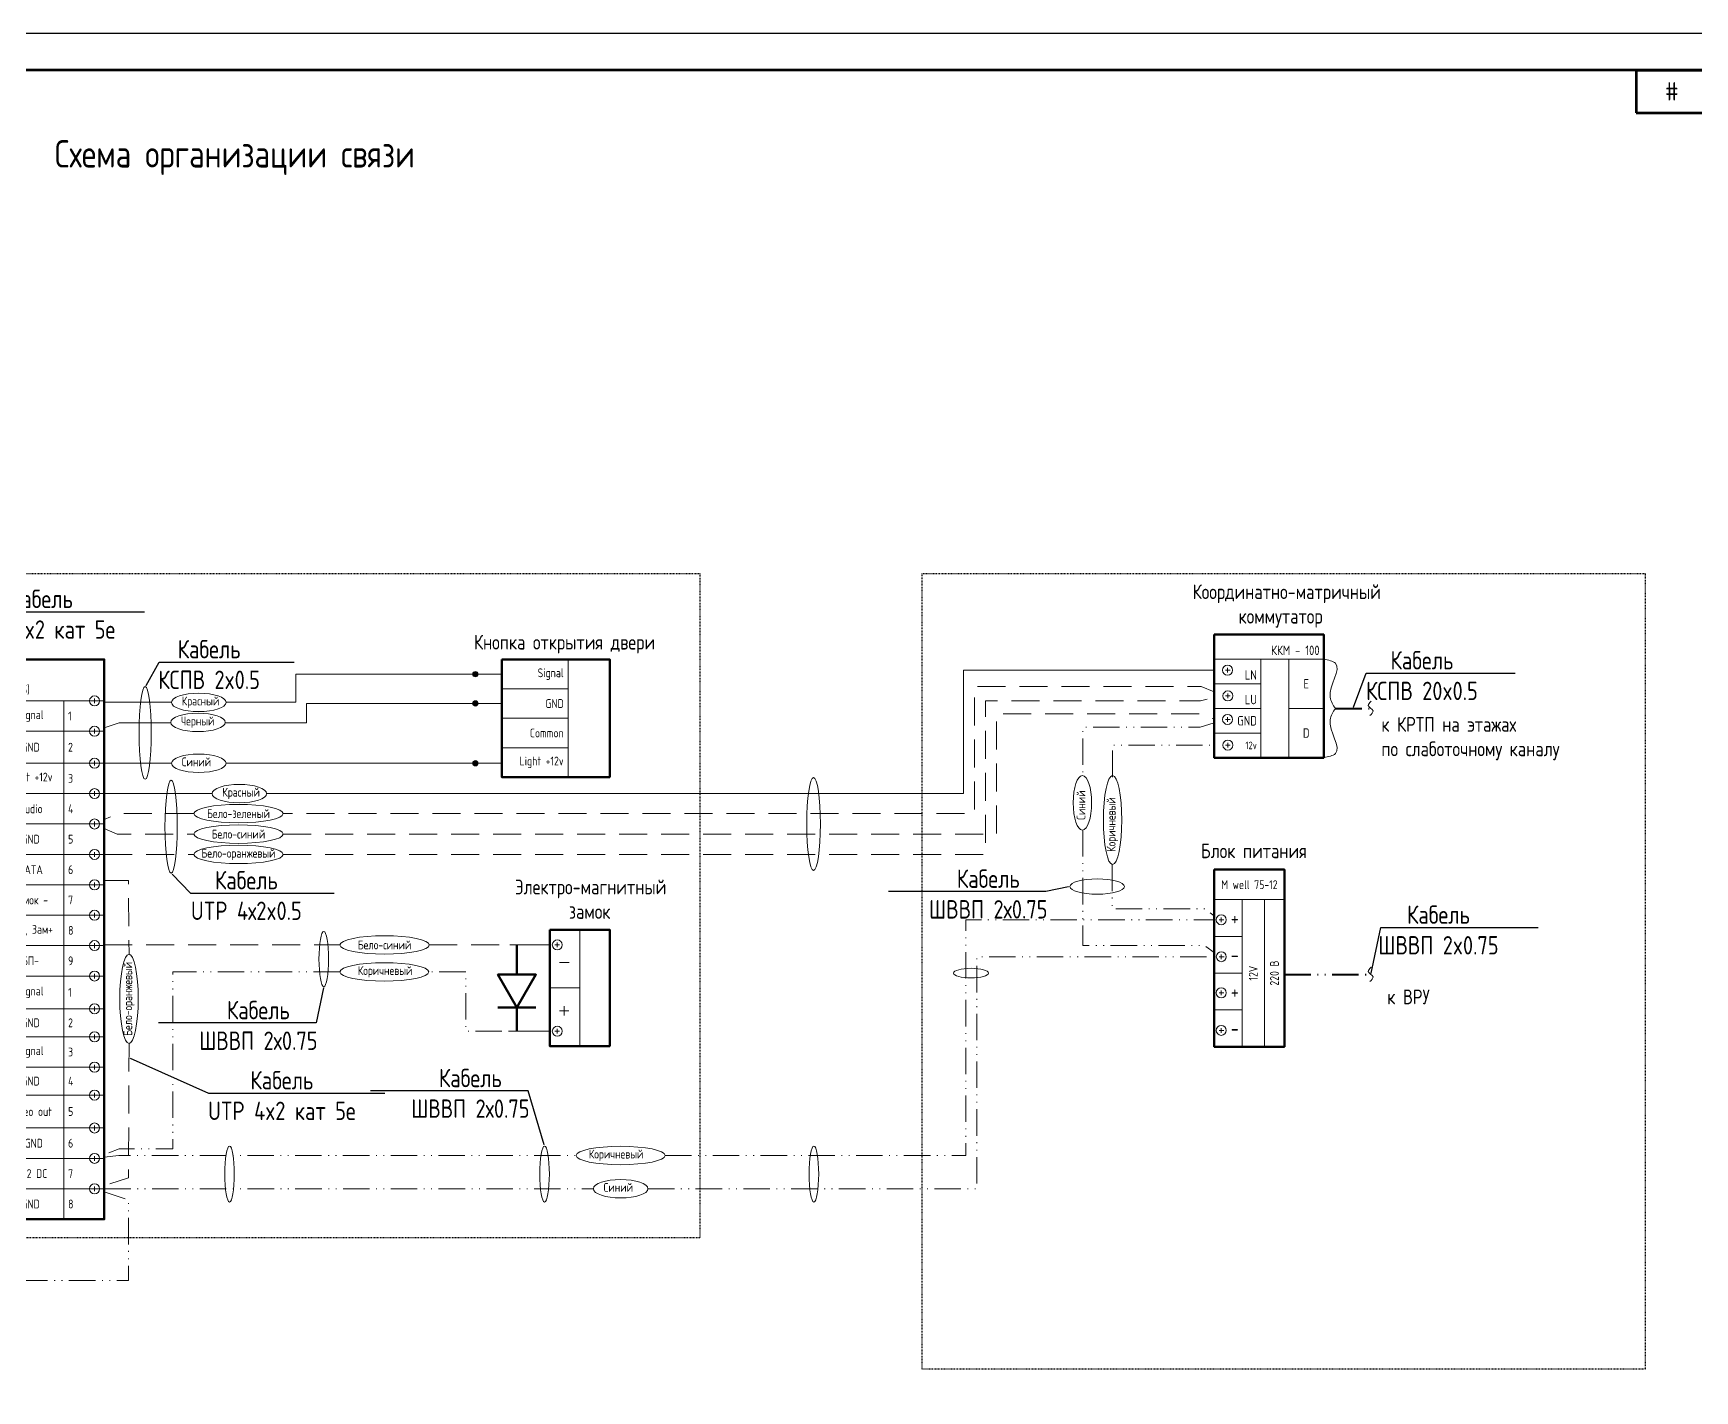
# Model space of a CAD drawing. Header units: millimetres. Extents: x -211 to 10565, y -2293 to 2244.
# Drawn here: x 1748 to 1974.1, y 2059.5 to 2244.1 of the extents above; entities that cross this region are included whole.
import ezdxf
from ezdxf import colors
from ezdxf.entities.mleader import LeaderData, LeaderLine
from ezdxf.math import Vec2, Vec3

# ---------------------------------------------------------------- set-up
doc = ezdxf.new("R2010")
doc.units = ezdxf.units.MM
for name, pattern in [('ACAD_ISO02W100', [15, 12, -3]), ('ACAD_ISO07W100', [3, 0, -3]), ('ACAD_ISO10W100', [18, 12, -3, 0, -3]), ('ACAD_ISO12W100', [21, 12, -3, 0, -3, 0, -3]), ('штриховая', [19.05, 12.7, -6.35])]:
    doc.linetypes.add(name, pattern=pattern)
for name, color, linetype, lineweight in [('(034) Оформление_0', 7, 'Continuous', 9), ('Домофония схемы', 7, 'Continuous', 40), ('Оборудование проектир.', 7, 'Continuous', 50)]:
    doc.layers.add(name, color=color, linetype=linetype, lineweight=lineweight)
doc.layers.add('Выноски и подписи', color=7, linetype='Continuous')
doc.layers.add('Дополнительные схемы', color=7, linetype='Continuous')
doc.layers.add('ВЭ', color=7, linetype='Continuous', plot=False)
doc.styles.get("Standard").update_dxf_attribs({"font": 'gost.TTF'})

# ---------------------------------------------------------------- blocks, each defined once
blk = doc.blocks.new('*T315')
at = {"lineweight": 60, "transparency": 16777216}
for p, q in [((0, 0), (9.69, 0)), ((0, 0), (0, -5.814)), ((9.69, 0), (9.69, -5.814)), ((0, -5.814), (9.69, -5.814))]:
    blk.add_line(p, q, dxfattribs=at)
at = {"color": 0, "transparency": 16777216, "insert": (4.845, -2.907), "char_height": 2.5, "width": 9.69, "attachment_point": 5}
blk.add_mtext('#', dxfattribs=at)
blk = doc.blocks.new('*U313')
at = {"layer": '(034) Оформление_0'}
blk.add_lwpolyline([(420, 297), (0, 297), (0, 0), (420, 0)], close=True, dxfattribs=at)
at = {"layer": '(034) Оформление_0', "lineweight": 60}
blk.add_lwpolyline([(415, 5), (415, 292), (20, 292), (20, 5)], close=True, dxfattribs=at)
blk.add_blockref('*T315', (405.31, 292))
blk = doc.blocks.new('*T336')
at = {"layer": 'Оборудование проектир.', "lineweight": 15, "transparency": 16777216}
for p, q in [((0, 0), (62.83, 0)), ((0, 0), (0, -76.14)), ((35.76, 0), (35.76, -76.14)), ((0, -5.64), (5.1, -5.64)), ((5.1, -5.64), (5.1, -76.14)), ((25.76, -5.64), (25.76, -76.14)), ((30.44, -5.64), (30.44, -76.14)), ((35.76, -5.64), (62.83, -5.64)), ((57.32, -5.64), (57.32, -76.14)), ((62.83, -5.64), (62.83, -76.14)), ((5.1, -9.77), (25.76, -9.77)), ((35.76, -18.25), (57.32, -18.25)), ((5.1, -22.38), (25.76, -22.38)), ((35.76, -30.65), (57.32, -30.65)), ((5.1, -34.79), (25.76, -34.79)), ((30.44, -43.06), (57.32, -43.06)), ((5.1, -47.51), (30.44, -47.51)), ((35.76, -51.33), (57.32, -51.33)), ((5.1, -59.25), (25.76, -59.25)), ((35.76, -59.25), (57.32, -59.25)), ((35.76, -67.86), (57.32, -67.86)), ((5.1, -72), (25.76, -72)), ((5.1, -76.14), (25.76, -76.14)), ((48.31, -76.14), (57.32, -76.14))]:
    blk.add_line(p, q, dxfattribs=at)
at = {"layer": 'Оборудование проектир.', "lineweight": 9, "transparency": 16777216}
for p, q in [((62.83, 0), (62.83, -5.64)), ((5.1, -5.64), (35.76, -5.64)), ((14.17, -5.64), (14.17, -72)), ((48.31, -5.64), (48.31, -76.14)), ((0, -9.77), (5.1, -9.77)), ((48.31, -9.77), (62.83, -9.77)), ((0, -14.11), (14.17, -14.11)), ((48.31, -14.11), (62.83, -14.11)), ((0, -18.25), (14.17, -18.25)), ((57.32, -18.25), (62.83, -18.25)), ((0, -22.38), (5.1, -22.38)), ((48.31, -22.38), (62.83, -22.38)), ((0, -26.52), (14.17, -26.52)), ((48.31, -26.52), (62.83, -26.52)), ((0, -30.65), (14.17, -30.65)), ((57.32, -30.65), (62.83, -30.65)), ((0, -34.79), (5.1, -34.79)), ((48.31, -34.79), (62.83, -34.79)), ((0, -38.92), (14.17, -38.92)), ((48.31, -38.92), (62.83, -38.92)), ((0, -43.06), (14.17, -43.06)), ((57.32, -43.06), (62.83, -43.06)), ((0, -47.51), (5.1, -47.51)), ((48.31, -47.51), (62.83, -47.51)), ((0, -51.33), (14.17, -51.33)), ((57.32, -51.33), (62.83, -51.33)), ((0, -55.46), (14.17, -55.46)), ((48.31, -55.46), (62.83, -55.46)), ((0, -59.25), (5.1, -59.25)), ((57.32, -59.25), (62.83, -59.25)), ((0, -63.73), (14.17, -63.73)), ((48.31, -63.73), (62.83, -63.73)), ((0, -67.86), (14.17, -67.86)), ((57.32, -67.86), (62.83, -67.86)), ((0, -72), (5.1, -72)), ((48.31, -72), (62.83, -72)), ((0, -76.14), (5.1, -76.14)), ((25.76, -76.14), (48.31, -76.14)), ((57.32, -76.14), (62.83, -76.14))]:
    blk.add_line(p, q, dxfattribs=at)
at = {"layer": 'Оборудование проектир.', "lineweight": 0, "transparency": 16777216}
for s, insert, char_height, width, attachment_point in [('Вызывная панель для основной двери', (17.88, -5.04), 1.5, 34.5671, 8), ('ETH (Rj-45)', (49.3, -5.04), 1.2, 25.8822, 8), ('1', (4.5, -7.7), 1.2, 3.9064, 6), ('NC/TX', (9.64, -7.7), 1.2, 7.8848, 5), ('UART', (19.97, -7.7), 1.2, 10.3896, 5), ('Signal', (52.81, -7.7), 1.2, 7.8232, 5), ('1', (57.92, -7.7), 1.2, 4.3203, 4), ('Кнопка открытия основной двери', (42.03, -11.94), 1.2, 11.3551, 5), ('2', (4.5, -11.94), 1.2, 3.9064, 6), ('1-Wire/RX', (9.64, -11.94), 1.2, 7.8848, 5), ('Внешний считыватель доп двери', (19.97, -16.08), 1.2, 10.3896, 5), ('GND', (52.81, -11.94), 1.2, 7.8232, 5), ('2', (57.92, -11.94), 1.2, 4.3203, 4), ('3', (4.5, -16.18), 1.2, 3.9064, 6), ('Beep', (9.64, -16.18), 1.2, 7.8848, 5), ('Light +12v', (52.81, -16.18), 1.2, 7.8232, 5), ('3', (57.92, -16.18), 1.2, 4.3203, 4), ('4', (4.5, -20.32), 1.2, 3.9064, 6), ('GND', (9.64, -20.32), 1.2, 7.8848, 5), ('Audio', (52.81, -20.32), 1.2, 7.8232, 5), ('4', (57.92, -20.32), 1.2, 4.3203, 4), ('5', (4.5, -24.45), 1.2, 3.9064, 6), ('Signal', (9.64, -24.45), 1.2, 7.8848, 5), ('1', (33.1, -24.35), 1.2, 4.1265, 5), ('ККМ1', (42.03, -24.45), 1.2, 11.3551, 5), ('GND', (52.81, -24.45), 1.2, 7.8232, 5), ('5', (57.92, -24.45), 1.2, 4.3203, 4), ('Кнопка открытия доп двери', (19.97, -28.59), 1.2, 10.3896, 5), ('3', (28.1, -26.57), 1.2, 3.4926, 5), ('6', (4.5, -28.59), 1.2, 3.9064, 6), ('GND', (9.64, -28.59), 1.2, 7.8848, 5), ('DATA', (52.81, -28.59), 1.2, 7.8232, 5), ('6', (57.92, -28.59), 1.2, 4.3203, 4), ('7', (4.5, -32.72), 1.2, 3.9064, 6), ('Light +12v', (9.64, -32.72), 1.2, 7.8848, 5), ('Замок -', (52.81, -32.72), 1.2, 7.8232, 5), ('7', (57.92, -32.72), 1.2, 4.3203, 4), ('Замок основной двери', (42.03, -36.85), 1.2, 11.3551, 5), ('БП+, Зам+', (52.81, -36.85), 1.2, 7.8232, 5), ('8', (4.5, -36.85), 1.2, 3.9064, 6), ('Audio', (9.64, -36.85), 1.2, 7.8848, 5), ('8', (57.92, -36.85), 1.2, 4.3203, 4), ('9', (4.5, -40.99), 1.2, 3.9064, 6), ('GND', (9.64, -40.99), 1.2, 7.8848, 5), ('ККМ2', (19.97, -41.15), 1.2, 10.3896, 5), ('БП-', (52.81, -40.99), 1.2, 7.8232, 5), ('9', (57.92, -40.99), 1.2, 4.3203, 4), ('10', (4.5, -45.28), 1.2, 3.9064, 6), ('DATA', (9.64, -45.28), 1.2, 7.8848, 5), ('Концевик вскрытия основной двери', (42.03, -47.19), 1.2, 11.3551, 5), ('Signal', (52.81, -45.28), 1.2, 7.8232, 5), ('1', (57.92, -45.28), 1.2, 4.3203, 4), ('1', (4.5, -49.42), 1.2, 3.9064, 6), ('Common', (9.64, -49.42), 1.2, 7.8848, 5), ('GND', (52.81, -49.42), 1.2, 7.8232, 5), ('2', (57.92, -49.42), 1.2, 4.3203, 4), ('2', (4.5, -53.39), 1.2, 3.9064, 6), ('NC', (9.64, -53.39), 1.2, 7.8848, 5), ('Замок доп. Двери', (19.97, -53.38), 1.2, 10.3896, 5), ('Концевик вскрытия доп. двер', (42.03, -55.29), 1.2, 11.3551, 5), ('Signal', (52.81, -53.39), 1.2, 7.8232, 5), ('3', (57.92, -53.39), 1.2, 4.3203, 4), ('3', (4.5, -57.35), 1.2, 3.9064, 6), ('NO', (9.64, -57.35), 1.2, 7.8848, 5), ('GND', (52.81, -57.35), 1.2, 7.8232, 5), ('4', (57.92, -57.35), 1.2, 4.3203, 4), ('4', (4.5, -61.49), 1.2, 3.9064, 6), ('NC', (9.64, -61.49), 1.2, 7.8848, 5), ('2', (33.1, -59.6), 1.2, 4.1265, 5), ('Video out', (52.81, -61.49), 1.2, 7.8232, 5), ('5', (57.92, -61.49), 1.2, 4.3203, 4), ('4', (28.1, -61.83), 1.2, 3.4926, 5), ('Аналоговый видеовыход', (42.03, -63.56), 1.2, 11.3551, 5), ('5', (4.5, -65.8), 1.2, 3.9064, 6), ('NO', (9.64, -65.8), 1.2, 7.8848, 5), ('Силовой релейный выход', (19.97, -65.62), 1.2, 10.3896, 5), ('VGND', (52.81, -65.8), 1.2, 7.8232, 5), ('6', (57.92, -65.8), 1.2, 4.3203, 4), ('6', (4.5, -69.93), 1.2, 3.9064, 6), ('Common', (9.64, -69.93), 1.2, 7.8848, 5), ('+ 12 DC', (52.81, -69.93), 1.2, 7.8232, 5), ('7', (57.92, -69.93), 1.2, 4.3203, 4), ('Питание', (42.03, -72), 1.2, 11.3551, 5), ('7', (4.5, -74.07), 1.2, 3.9064, 6), ('Корпус панели', (15.43, -74.07), 1.2, 19.4662, 5), ('GND', (52.81, -74.07), 1.2, 7.8232, 5), ('8', (57.92, -74.07), 1.2, 4.3203, 4)]:
    blk.add_mtext(s, dxfattribs=dict(at, insert=insert, char_height=char_height, width=width, attachment_point=attachment_point))
blk = doc.blocks.new('*T337')
at = {"layer": 'Оборудование проектир.', "lineweight": 15, "transparency": 16777216}
for p, q in [((0, 0), (14.88, 0)), ((0, 0), (0, -13.39)), ((0, -3.35), (6.35, -3.35)), ((6.35, -3.35), (6.35, -16.75)), ((10.13, -3.35), (10.13, -10.04)), ((14.88, -3.35), (14.88, -16.75)), ((0, -6.69), (6.35, -6.69)), ((0, -10.04), (6.35, -10.04)), ((0, -13.39), (6.35, -13.39)), ((0, -16.75), (6.35, -16.75))]:
    blk.add_line(p, q, dxfattribs=at)
at = {"layer": 'Оборудование проектир.', "lineweight": 9, "transparency": 16777216}
for p, q in [((14.88, 0), (14.88, -3.35)), ((6.35, -3.35), (14.88, -3.35)), ((10.13, -10.04), (14.88, -10.04)), ((10.13, -10.04), (10.13, -16.75)), ((0, -13.39), (0, -16.75)), ((6.35, -16.75), (14.88, -16.75))]:
    blk.add_line(p, q, dxfattribs=at)
at = {"layer": 'Оборудование проектир.', "color": 0, "lineweight": 0, "transparency": 16777216}
for s, insert, char_height, width, attachment_point in [('{\\C256;ККМ - 100}', (14.32, -2.79), 1.291, 13.7621, 9), ('{\\C256;LN}', (5.79, -6.13), 1.291, 5.2303, 9), ('{\\C256;E}', (12.5, -6.69), 1.291, 3.6327, 5), ('{\\C256;LU}', (5.79, -9.48), 1.291, 5.2303, 9), ('{\\C256;GND}', (5.79, -11.72), 1.291, 5.2303, 6), ('{\\C256;D}', (12.5, -13.39), 1.291, 3.6327, 5), ('{\\C256; 12v}', (5.79, -15.07), 1.0328, 5.2303, 6), ('{\\fFedra Sans Alt Pro Light|b0|i0|c204;\\c0;', (9.57, -16.19), 1.291, 2.6682, 9)]:
    blk.add_mtext(s, dxfattribs=dict(at, insert=insert, char_height=char_height, width=width, attachment_point=attachment_point))
blk = doc.blocks.new('*T338')
at = {"layer": 'Оборудование проектир.', "lineweight": 15, "transparency": 16777216}
for p, q in [((0, 0), (9.53, 0)), ((0, 0), (0, -24.08)), ((0, -4.08), (9.53, -4.08)), ((3.78, -4.08), (3.78, -24.08)), ((6.82, -4.08), (6.82, -24.08)), ((9.53, -4.08), (9.53, -24.08)), ((0, -9.08), (3.78, -9.08)), ((0, -14.08), (3.78, -14.08)), ((0, -19.08), (3.78, -19.08)), ((0, -24.08), (3.78, -24.08)), ((6.82, -24.08), (9.53, -24.08))]:
    blk.add_line(p, q, dxfattribs=at)
at = {"layer": 'Оборудование проектир.', "lineweight": 9, "transparency": 16777216}
for p, q in [((9.53, 0), (9.53, -4.08)), ((3.78, -24.08), (6.82, -24.08))]:
    blk.add_line(p, q, dxfattribs=at)
at = {"layer": 'Оборудование проектир.', "color": 0, "lineweight": 0, "transparency": 16777216}
for s, insert, char_height, width, attachment_point in [('{\\C256;M well 75-12}', (4.77, -2.04), 1.2, 8.6494, 5), ('{\\C256;+}', (3.33, -6.58), 2, 2.8926, 6), ('{\\C256;-}', (3.33, -11.58), 2, 2.8926, 6), ('{\\C256;+}', (3.33, -16.58), 2, 2.8926, 6), ('{\\C256;-}', (3.33, -21.58), 2, 2.8926, 6)]:
    blk.add_mtext(s, dxfattribs=dict(at, insert=insert, char_height=char_height, width=width, attachment_point=attachment_point))
at = {"layer": 'Оборудование проектир.', "color": 0, "lineweight": 0, "transparency": 16777216, "char_height": 1.2, "width": 19.1168, "attachment_point": 5, "rotation": 90}
for s, insert in [('{\\C256;12V}', (5.3, -14.08)), ('{\\C256;220 В}', (8.18, -14.08))]:
    blk.add_mtext(s, dxfattribs=dict(at, insert=insert))
blk = doc.blocks.new('*T339')
at = {"layer": 'Оборудование проектир.', "lineweight": 9, "transparency": 16777216}
for p, q in [((0, 0), (9.02, 0)), ((0, 0), (0, -16)), ((0, -4), (9.02, -4)), ((0, -8), (9.02, -8))]:
    blk.add_line(p, q, dxfattribs=at)
at = {"layer": 'Оборудование проектир.', "lineweight": 15, "transparency": 16777216}
for p, q in [((9.02, 0), (9.02, -16)), ((0, -12), (9.02, -12)), ((0, -16), (9.02, -16))]:
    blk.add_line(p, q, dxfattribs=at)
at = {"layer": 'Оборудование проектир.', "color": 0, "linetype": 'ACAD_ISO02W100', "lineweight": 0, "transparency": 16777216, "char_height": 1.2, "width": 7.8232, "attachment_point": 6}
for s, insert in [('{\\C256;Signal}', (8.42, -2)), ('{\\C256;GND}', (8.42, -6)), ('{\\C256;Common}', (8.42, -10)), ('{\\C256;Light +12v}', (8.42, -14))]:
    blk.add_mtext(s, dxfattribs=dict(at, insert=insert))
blk = doc.blocks.new('*U102')
at = {"layer": 'Оборудование проектир.'}
for p, q in [((0, 4.48), (0, 8.51)), ((0, 0), (-1.2, 0)), ((0, 0), (0, -3.23)), ((-2.59, 0), (2.59, 0))]:
    blk.add_line(p, q, dxfattribs=at)
at = {"layer": 'Оборудование проектир.', "flags": 128}
blk.add_lwpolyline([(0, 0), (2.59, 4.48), (-2.59, 4.48)], close=True, dxfattribs=at)
at = {"layer": 'Выноски и подписи', "oblique": 15, "flags": 3}
for tag, p in [('ID', (11.17, 4.25)), ('БАЗОВАЯ_РАСЦЕНКА', (11.17, 0.96)), ('ЕД.ИЗМ', (10.91, -2.84)), ('КОЛИЧЕСТВО', (10.7, -6.7))]:
    blk.add_attdef(tag, p, '', height=2.5, dxfattribs=at)

msp = doc.modelspace()

# ---------------------------------------------------------------- hatches: boundary and pattern name
at = {"layer": 'Домофония схемы', "linetype": 'Continuous', "lineweight": 0, "ltscale": 5}
h = msp.add_hatch(color=256, dxfattribs=at)
h.dxf.hatch_style = 1
edge = h.paths.add_edge_path()
edge.add_arc((1808.2, 2156.94), 0.365, 0, 360)
h = msp.add_hatch(color=256, dxfattribs=at)
h.dxf.hatch_style = 1
edge = h.paths.add_edge_path()
edge.add_arc((1808.2, 2152.96), 0.365, 0, 360)
h = msp.add_hatch(color=256, dxfattribs=at)
h.dxf.hatch_style = 1
edge = h.paths.add_edge_path()
edge.add_arc((1808.2, 2144.82), 0.365, 0, 360)

# ---------------------------------------------------------------- linework, layer by layer
at = {"layer": 'ВЭ'}
msp.add_lwpolyline([(1560.85, 2244.11), (1980.85, 2244.11), (1980.85, 1947.11), (1560.85, 1947.11)], close=True, dxfattribs=at)
at = {"layer": 'Домофония схемы', "lineweight": 0}
for p, q in [((1756.69, 2153.3), (1756.04, 2153.3)), ((1756.37, 2153.63), (1756.37, 2152.98)), ((1756.69, 2149.17), (1756.04, 2149.17)), ((1756.37, 2149.49), (1756.37, 2148.85)), ((1756.69, 2144.82), (1756.04, 2144.82)), ((1756.37, 2145.15), (1756.37, 2144.5)), ((1756.69, 2140.69), (1756.04, 2140.69)), ((1756.37, 2141.01), (1756.37, 2140.37)), ((1756.37, 2136.88), (1756.37, 2136.23)), ((1756.69, 2136.56), (1756.04, 2136.56)), ((1756.69, 2132.42), (1756.04, 2132.42)), ((1756.37, 2132.74), (1756.37, 2132.1)), ((1756.69, 2128.29), (1756.04, 2128.29)), ((1756.37, 2128.61), (1756.37, 2127.96)), ((1756.69, 2124.15), (1756.04, 2124.15)), ((1756.37, 2124.47), (1756.37, 2123.83)), ((1756.69, 2120.02), (1756.04, 2120.02)), ((1756.37, 2120.34), (1756.37, 2119.69)), ((1812.87, 2120.11), (1818.31, 2120.11)), ((1756.69, 2115.88), (1756.04, 2115.88)), ((1756.37, 2116.2), (1756.37, 2115.56)), ((1756.69, 2111.43), (1756.04, 2111.43)), ((1756.37, 2111.75), (1756.37, 2111.1)), ((1756.69, 2107.61), (1756.04, 2107.61)), ((1756.37, 2107.94), (1756.37, 2107.29)), ((1812.85, 2108.37), (1818.31, 2108.37)), ((1756.69, 2103.48), (1756.04, 2103.48)), ((1756.37, 2103.8), (1756.37, 2103.16)), ((1756.69, 2099.69), (1756.04, 2099.69)), ((1756.37, 2100.01), (1756.37, 2099.37)), ((1756.69, 2095.21), (1756.04, 2095.21)), ((1756.37, 2095.53), (1756.37, 2094.89)), ((1756.69, 2091.08), (1756.04, 2091.08)), ((1756.37, 2091.4), (1756.37, 2090.75)), ((1756.69, 2086.94), (1756.04, 2086.94)), ((1756.37, 2087.26), (1756.37, 2086.62))]:
    msp.add_line(p, q, dxfattribs=at)
at = {"layer": 'Домофония схемы', "color": 5, "linetype": 'ACAD_ISO10W100', "ltscale": 0.3}
msp.add_line((1925.22, 2152.27), (1930.07, 2152.27), dxfattribs=at)
at = {"layer": 'Домофония схемы', "color": 5, "linetype": 'штриховая', "lineweight": 0, "ltscale": 0.3}
for p, q in [((1757.69, 2120.11), (1789.76, 2120.11)), ((1801.92, 2120.11), (1818.31, 2120.11))]:
    msp.add_line(p, q, dxfattribs=at)
at = {"layer": 'Домофония схемы', "color": 8, "linetype": 'ACAD_ISO07W100', "lineweight": 30, "ltscale": 0.01}
for points in [[(1838.8, 2170.59), (1687.82, 2170.59), (1687.82, 2080.31), (1838.8, 2080.31)], [(1967.41, 2170.59), (1868.96, 2170.59), (1868.96, 2062.44), (1967.41, 2062.44)]]:
    msp.add_lwpolyline(points, close=True, dxfattribs=at)
at = {"layer": 'Домофония схемы', "color": 1, "linetype": 'Continuous', "lineweight": 0, "ltscale": 0.3, "flags": 128}
for points in [[(1779.78, 2140.69), (1874.63, 2140.69), (1874.63, 2157.48), (1908.75, 2157.48)], [(1811.79, 2156.94), (1783.75, 2156.94), (1783.75, 2153.12), (1774.27, 2153.12)], [(1766.84, 2153.12), (1757.69, 2153.12)], [(1757.69, 2140.69), (1772.35, 2140.69)]]:
    msp.add_lwpolyline(points, dxfattribs=at)
at = {"layer": 'Домофония схемы', "color": 96, "linetype": 'штриховая', "lineweight": 0, "ltscale": 0.3, "flags": 128}
for points in [[(1908.75, 2154.55), (1906.96, 2155.28), (1876.13, 2155.28), (1876.13, 2137.98), (1782.04, 2137.97)], [(1769.89, 2137.97), (1759.53, 2137.97), (1757.69, 2137.15)]]:
    msp.add_lwpolyline(points, dxfattribs=at)
at = {"layer": 'Домофония схемы', "color": 250, "linetype": 'Continuous', "lineweight": 0, "ltscale": 0.3, "flags": 128}
for points in [[(1811.79, 2152.96), (1785.2, 2152.96), (1785.2, 2150.33), (1774.17, 2150.33)], [(1766.74, 2150.33), (1759.72, 2150.33), (1757.69, 2149.63)]]:
    msp.add_lwpolyline(points, dxfattribs=at)
at = {"layer": 'Домофония схемы', "color": 30, "linetype": 'штриховая', "lineweight": 0, "ltscale": 0.3, "flags": 128}
for points in [[(1782.04, 2132.42), (1877.63, 2132.42), (1877.63, 2153.32), (1906.87, 2153.32), (1908.75, 2153.79)], [(1757.69, 2132.42), (1769.89, 2132.42)], [(1757.69, 2128.88), (1760.99, 2128.88), (1761.06, 2118.86)], [(1761.06, 2106.7), (1760.99, 2088.42), (1757.69, 2087.36)]]:
    msp.add_lwpolyline(points, dxfattribs=at)
at = {"layer": 'Домофония схемы', "color": 5, "linetype": 'штриховая', "lineweight": 0, "ltscale": 0.3, "flags": 128}
for points in [[(1782.04, 2135.18), (1879.13, 2135.18), (1879.13, 2151.52), (1906.92, 2151.52), (1908.75, 2150.8)], [(1757.69, 2135.96), (1759.43, 2135.18), (1769.89, 2135.18)]]:
    msp.add_lwpolyline(points, dxfattribs=at)
at = {"layer": 'Домофония схемы', "color": 5, "linetype": 'ACAD_ISO12W100', "lineweight": 0, "ltscale": 0.3, "flags": 128}
for points in [[(1908.75, 2150.33), (1906.84, 2149.72), (1890.86, 2149.72), (1890.86, 2143.15)], [(1890.86, 2135.73), (1890.86, 2120.01), (1907.47, 2120.01), (1908.75, 2119.08)], [(1831.67, 2086.94), (1876.45, 2086.94), (1876.45, 2118.51), (1907.41, 2118.51), (1908.77, 2118.51)], [(1757.69, 2086.94), (1824.24, 2086.94)], [(1739.89, 2074.48), (1760.99, 2074.48), (1760.99, 2085.42), (1757.69, 2086.51)]]:
    msp.add_lwpolyline(points, dxfattribs=at)
at = {"layer": 'Домофония схемы', "color": 34, "linetype": 'ACAD_ISO12W100', "lineweight": 0, "ltscale": 0.3, "flags": 128}
for points in [[(1894.9, 2142.95), (1894.9, 2147.29), (1908.75, 2147.29)], [(1894.85, 2131.04), (1894.85, 2125.03), (1907.44, 2125.03), (1908.75, 2124.07)], [(1834.01, 2091.47), (1874.95, 2091.47), (1874.95, 2123.53), (1907.44, 2123.53), (1908.75, 2123.53)], [(1789.75, 2116.44), (1767.02, 2116.44), (1767.02, 2092.37), (1759.71, 2092.37), (1757.69, 2091.59)], [(1818.31, 2108.37), (1806.9, 2108.37), (1806.9, 2116.44), (1801.85, 2116.44)], [(1757.69, 2091.23), (1759.69, 2091.47), (1821.91, 2091.47)]]:
    msp.add_lwpolyline(points, dxfattribs=at)
at = {"layer": 'Домофония схемы', "color": 5, "linetype": 'Continuous', "lineweight": 0, "ltscale": 0.3, "flags": 128}
for points in [[(1757.69, 2144.82), (1766.84, 2144.82)], [(1774.27, 2144.82), (1811.79, 2144.82)]]:
    msp.add_lwpolyline(points, dxfattribs=at)
at = {"layer": 'Домофония схемы', "linetype": 'Continuous', "lineweight": 0, "ltscale": 5}
for centre in [(1808.2, 2156.94), (1808.2, 2152.96), (1808.2, 2144.82)]:
    msp.add_circle(centre, 0.365, dxfattribs=at)
at = {"layer": 'Домофония схемы', "lineweight": 0}
for centre in [(1756.37, 2153.3), (1756.37, 2149.17), (1756.37, 2144.82), (1756.37, 2140.69), (1756.37, 2136.56), (1756.37, 2132.42), (1756.37, 2128.29), (1756.37, 2124.15), (1756.37, 2120.02), (1756.37, 2115.88), (1756.37, 2111.43), (1756.37, 2107.61), (1756.37, 2103.48), (1756.37, 2099.69), (1756.37, 2095.21), (1756.37, 2091.08), (1756.37, 2086.94)]:
    msp.add_circle(centre, 0.682, dxfattribs=at)
at = {"layer": 'Домофония схемы', "linetype": 'Continuous', "lineweight": 0, "ltscale": 5, "extrusion": (0, 0, -1)}
for centre, major_axis, ratio in [((1763.26, 2148.95), (0, 6.31), 0.132115), ((1766.79, 2136.19), (0, 6.31), 0.132115), ((1787.56, 2118.19), (0, 3.76), 0.173031)]:
    msp.add_ellipse(centre, major_axis=major_axis, ratio=ratio, dxfattribs=at)
at = {"layer": 'Домофония схемы', "lineweight": 0, "extrusion": (0, 0, -1)}
for centre, major_axis, ratio in [((1770.55, 2153.09), (3.71, 0), 0.337283), ((1770.45, 2150.38), (3.71, 0), 0.337283), ((1770.55, 2144.82), (3.71, 0), 0.337283), ((1776.07, 2140.69), (3.71, 0), 0.337283), ((1890.8, 2139.44), (0, 3.71), 0.337283), ((1894.9, 2137.1), (0, 6.05), 0.206977), ((1775.96, 2137.97), (6.08, 0), 0.206125), ((1775.96, 2135.18), (6.08, 0), 0.206125), ((1775.96, 2132.42), (6.08, 0), 0.206125), ((1795.84, 2120.11), (6.08, 0), 0.206125), ((1761.06, 2112.78), (0, 6.08), 0.206125), ((1795.8, 2116.44), (6.05, 0), 0.206977), ((1827.96, 2091.47), (6.05, 0), 0.206977), ((1827.96, 2086.94), (3.71, 0), 0.337283)]:
    msp.add_ellipse(centre, major_axis=major_axis, ratio=ratio, dxfattribs=at)
at = {"layer": 'Домофония схемы', "linetype": 'Continuous', "lineweight": 0, "ltscale": 5}
for centre, major_axis, ratio in [((1854.21, 2136.56), (0, 6.32), 0.147928), ((1774.74, 2088.95), (0, 3.81), 0.17021), ((1817.61, 2088.95), (0, 3.81), 0.17021), ((1854.26, 2088.95), (0, 3.81), 0.17021)]:
    msp.add_ellipse(centre, major_axis=major_axis, ratio=ratio, dxfattribs=at)
at = {"layer": 'Домофония схемы', "lineweight": 0}
for centre, major_axis, ratio in [((1892.81, 2128.05), (3.71, 0), 0.281573), ((1875.64, 2116.28), (2.37, 0), 0.273967)]:
    msp.add_ellipse(centre, major_axis=major_axis, ratio=ratio, dxfattribs=at)
for points in [[(1923.64, 2158.97), (1925.23, 2158.42), (1924.51, 2153.81), (1925.22, 2152.27)], [(1930.08, 2153.25), (1929.7, 2152.67), (1930.35, 2151.95), (1929.89, 2151.3)], [(1923.64, 2145.59), (1925.23, 2146.13), (1924.51, 2150.74), (1925.22, 2152.28)], [(1930.08, 2117.07), (1929.7, 2116.49), (1930.35, 2115.77), (1929.89, 2115.13)]]:
    msp.add_spline(points, degree=3, dxfattribs=at)
at = {"layer": 'Дополнительные схемы', "color": 5, "linetype": 'ACAD_ISO12W100', "lineweight": 40, "ltscale": 0.3}
msp.add_line((1918.29, 2116.09), (1930.07, 2116.09), dxfattribs=at)
at = {"layer": 'Оборудование проектир.', "lineweight": 0}
for p, q in [((1910.92, 2157.48), (1910.28, 2157.48)), ((1910.55, 2157.8), (1910.55, 2157.16)), ((1910.92, 2153.98), (1910.28, 2153.98)), ((1910.6, 2154.31), (1910.6, 2153.66)), ((1910.92, 2150.78), (1910.28, 2150.78)), ((1910.55, 2151.1), (1910.55, 2150.46)), ((1910.92, 2147.29), (1910.28, 2147.29)), ((1910.6, 2147.61), (1910.6, 2146.96)), ((1910.06, 2123.53), (1909.41, 2123.53)), ((1909.69, 2123.85), (1909.69, 2123.2)), ((1819.66, 2120.11), (1819.02, 2120.11)), ((1819.34, 2120.43), (1819.34, 2119.79)), ((1909.7, 2118.83), (1909.7, 2118.19)), ((1820.94, 2117.72), (1819.64, 2117.72)), ((1910.07, 2118.51), (1909.42, 2118.51)), ((1818.31, 2114.26), (1822.39, 2114.26)), ((1910.06, 2113.6), (1909.41, 2113.6)), ((1909.69, 2113.92), (1909.69, 2113.27)), ((1819.63, 2111.14), (1820.93, 2111.14)), ((1820.28, 2111.79), (1820.28, 2110.5)), ((1819.66, 2108.37), (1819.02, 2108.37)), ((1819.34, 2108.69), (1819.34, 2108.05)), ((1910.06, 2108.49), (1909.41, 2108.49)), ((1909.69, 2108.81), (1909.69, 2108.17))]:
    msp.add_line(p, q, dxfattribs=at)
at = {"layer": 'Оборудование проектир.', "lineweight": 50}
for points in [[(1908.75, 2162.32), (1923.64, 2162.32), (1923.64, 2145.57), (1908.75, 2145.57)], [(1694.85, 2158.94), (1757.69, 2158.94), (1757.69, 2082.8), (1694.85, 2082.8)], [(1811.79, 2158.94), (1826.47, 2158.94), (1826.47, 2142.94), (1811.79, 2142.94)], [(1908.75, 2130.35), (1918.29, 2130.35), (1918.29, 2106.26), (1908.75, 2106.26)], [(1818.31, 2122.17), (1826.47, 2122.17), (1826.47, 2106.36), (1818.31, 2106.36)]]:
    msp.add_lwpolyline(points, close=True, dxfattribs=at)
at = {"layer": 'Оборудование проектир.', "lineweight": 0}
msp.add_lwpolyline([(1818.31, 2122.17), (1822.39, 2122.17), (1822.39, 2106.36), (1818.31, 2106.36)], close=True, dxfattribs=at)
for centre in [(1910.55, 2157.48), (1910.6, 2153.98), (1910.55, 2150.78), (1910.6, 2147.29), (1909.69, 2123.53), (1819.34, 2120.11), (1909.7, 2118.51), (1909.69, 2113.6), (1819.34, 2108.37), (1909.69, 2108.49)]:
    msp.add_circle(centre, 0.682, dxfattribs=at)

# ---------------------------------------------------------------- block references
at = {"layer": '(034) Оформление_0'}
msp.add_blockref('*U313', (1560.85, 1947.11), dxfattribs=at)
for name, p in [('*T337', (1908.75, 2162.32)), ('*T336', (1694.85, 2158.94)), ('*T339', (1811.79, 2158.94)), ('*T338', (1908.75, 2130.35)), ('*U102', (1813.84, 2111.6))]:
    msp.add_blockref(name, p)

# ---------------------------------------------------------------- texts
at = {"layer": '(034) Оформление_0', "insert": (1775.46, 2229.57), "char_height": 3.7198, "width": 265.6966, "attachment_point": 2}
msp.add_mtext('Схема организации связи', dxfattribs=at)
at = {"layer": '(034) Оформление_0', "lineweight": 0}
for s, insert, char_height, width, attachment_point in [('\\pi-2.67118;Координатно-матричный\\P\\pi3.57666;коммутатор', (1908.47, 2169.15), 2, 19.2674, 1), ('Кнопка открытия двери', (1808, 2162.29), 2, 31.5285, 1), ('Красный', (1768.23, 2153.88), 1.2, 3.4791, 1), ('Черный', (1768.13, 2151.16), 1.2, 3.4791, 1), ('к КРТП на этажах \\Pпо слаботочному каналу', (1931.48, 2151.11), 2, 29.7498, 1), ('Синий', (1768.23, 2145.61), 1.2, 3.4791, 1), ('Красный', (1773.75, 2141.48), 1.2, 3.4791, 1), ('Бело-зеленый', (1775.96, 2137.97), 1.2, 3.4791, 5), ('Бело-синий', (1775.96, 2135.18), 1.2, 3.4791, 5), ('Бело-оранжевый', (1775.96, 2132.42), 1.2, 3.4791, 5), ('Блок питания', (1906.93, 2133.91), 2, 23.6278, 1), ('\\pi0.31772;Электро-магнитный \\P\\pi7.64567;замок', (1813.28, 2128.99), 2, 20.8049, 1), ('Бело-синий', (1795.84, 2120.11), 1.2, 3.4791, 5), ('Коричневый', (1792.2, 2117.22), 1.2, 3.4791, 1), ('\\pi3.5118;к ВРУ', (1928.77, 2114.04), 2, 12.1971, 1), ('Коричневый', (1823.64, 2092.26), 1.2, 3.4791, 1), ('Синий', (1825.64, 2087.73), 1.2, 3.4791, 1)]:
    msp.add_mtext(s, dxfattribs=dict(at, insert=insert, char_height=char_height, width=width, attachment_point=attachment_point))
at = {"layer": '(034) Оформление_0', "lineweight": 0, "char_height": 1.2, "width": 3.4791, "rotation": 90}
for s, insert, attachment_point in [('Синий', (1890.01, 2137.12), 1), ('Коричневый', (1894.11, 2132.78), 1), ('Бело-оранжевый', (1761.06, 2112.78), 5)]:
    msp.add_mtext(s, dxfattribs=dict(at, insert=insert, attachment_point=attachment_point))

# ---------------------------------------------------------------- leaders
at = {"layer": '(034) Оформление_0', "linetype": 'Continuous', "lineweight": 0, "ltscale": 5}
ml = msp.add_multileader_mtext('Standard', dxfattribs=at)
ml.set_content('Кабель \\PUTP 4x2 кат 5е', color=256)
ml.set_leader_properties()
ml.build(insert=Vec2(0, 0))
ml.multileader.update_dxf_attribs({"text_left_attachment_type": 6, "text_right_attachment_type": 6, "dogleg_length": 0, "arrow_head_size": 0.18})
ctx = ml.context
ctx.base_point, ctx.char_height, ctx.arrow_head_size, ctx.landing_gap_size, ctx.plane_origin = Vec3(1739.14, 2165.43), 2.5, 0.18, 0, Vec3(1738.99, 2162.94)
ctx.left_attachment, ctx.right_attachment, ctx.text_align_type = 6, 6, 1
notes = []
notes.append((ctx, [(0, (1, 1, 0), (1739.14, 2165.43), (1, 0), 0, [(0, [(1735.16, 2161.54)], 0, [])])]))
ctx.mtext.insert, ctx.mtext.alignment, ctx.mtext.flow_direction = Vec3(1749.14, 2168.43), 2, 5
ml = msp.add_multileader_mtext('Standard', dxfattribs=at)
ml.set_content('Кабель \\PКСПВ 2x0.5', color=256)
ml.set_leader_properties()
ml.build(insert=Vec2(0, 0))
ml.multileader.update_dxf_attribs({"text_left_attachment_type": 6, "text_right_attachment_type": 6, "dogleg_length": 0, "arrow_head_size": 0.18})
ctx = ml.context
ctx.base_point, ctx.char_height, ctx.arrow_head_size, ctx.landing_gap_size, ctx.plane_origin = Vec3(1765.17, 2158.59), 2.5, 0.18, 0, Vec3(1763.51, 2155.78)
ctx.left_attachment, ctx.right_attachment, ctx.text_align_type = 6, 6, 1
notes.append((ctx, [(1, (1, 1, 0), (1765.17, 2158.59), (1, 0), 0, [(0, [(1763.3, 2155.25)], 0, [])])]))
ctx.mtext.insert, ctx.mtext.alignment, ctx.mtext.flow_direction = Vec3(1771.96, 2161.59), 2, 5
ml = msp.add_multileader_mtext('Standard', dxfattribs=at)
ml.set_content('Кабель \\PКСПВ 20x0.5', color=256)
ml.set_leader_properties()
ml.build(insert=Vec2(0, 0))
ml.multileader.update_dxf_attribs({"text_left_attachment_type": 6, "text_right_attachment_type": 6, "dogleg_length": 0, "arrow_head_size": 0.18})
ctx = ml.context
ctx.base_point, ctx.char_height, ctx.arrow_head_size, ctx.landing_gap_size, ctx.plane_origin = Vec3(1929.41, 2157.08), 2.5, 0.18, 0, Vec3(1928.45, 2158.23)
ctx.left_attachment, ctx.right_attachment, ctx.text_align_type = 6, 6, 1
notes.append((ctx, [(1, (1, 1, 0), (1929.41, 2157.08), (1, 0), 0, [(0, [(1927.64, 2152.27)], 0, [])])]))
ctx.mtext.insert, ctx.mtext.alignment, ctx.mtext.flow_direction = Vec3(1937, 2160.08), 2, 5
ml = msp.add_multileader_mtext('Standard', dxfattribs=at)
ml.set_content('Кабель \\PUTP 4х2x0.5', color=256)
ml.set_leader_properties()
ml.build(insert=Vec2(0, 0))
ml.multileader.update_dxf_attribs({"text_left_attachment_type": 6, "text_right_attachment_type": 6, "dogleg_length": 0, "arrow_head_size": 0.18})
ctx = ml.context
ctx.base_point, ctx.char_height, ctx.arrow_head_size, ctx.landing_gap_size, ctx.plane_origin = Vec3(1769.44, 2127.17), 2.5, 0.18, 0, Vec3(1824.21, 2142.22)
ctx.left_attachment, ctx.right_attachment, ctx.text_align_type = 6, 6, 1
notes.append((ctx, [(1, (1, 1, 0), (1769.44, 2127.17), (1, 0), 0, [(0, [(1766.79, 2129.88)], 0, [])])]))
ctx.mtext.insert, ctx.mtext.alignment, ctx.mtext.flow_direction = Vec3(1777.03, 2130.17), 2, 5
ml = msp.add_multileader_mtext('Standard', dxfattribs=at)
ml.set_content('Кабель \\PШВВП 2х0.75', color=256)
ml.set_leader_properties()
ml.build(insert=Vec2(0, 0))
ml.multileader.update_dxf_attribs({"text_left_attachment_type": 6, "text_right_attachment_type": 6, "dogleg_length": 0, "arrow_head_size": 0.18})
ctx = ml.context
ctx.base_point, ctx.char_height, ctx.arrow_head_size, ctx.landing_gap_size, ctx.plane_origin = Vec3(1870.77, 2127.37), 2.5, 0.18, 0, Vec3(1834.92, 2108.3)
ctx.left_attachment, ctx.right_attachment, ctx.text_align_type = 6, 6, 1
notes.append((ctx, [(1, (1, 1, 0), (1885.84, 2127.37), (-1, 0), 0, [(0, [(1889.1, 2128.05)], 0, [])])]))
ctx.mtext.insert, ctx.mtext.alignment, ctx.mtext.flow_direction = Vec3(1877.99, 2130.37), 2, 5
ml = msp.add_multileader_mtext('Standard', dxfattribs=at)
ml.set_content('Кабель \\PШВВП 2x0.75', color=256)
ml.set_leader_properties()
ml.build(insert=Vec2(0, 0))
ml.multileader.update_dxf_attribs({"text_left_attachment_type": 6, "text_right_attachment_type": 6, "dogleg_length": 0, "arrow_head_size": 0.18})
ctx = ml.context
ctx.base_point, ctx.char_height, ctx.arrow_head_size, ctx.landing_gap_size, ctx.plane_origin = Vec3(1931.39, 2122.48), 2.5, 0.18, 0, Vec3(1930.05, 2116.86)
ctx.left_attachment, ctx.right_attachment, ctx.text_align_type = 6, 6, 1
notes.append((ctx, [(1, (1, 1, 0), (1931.39, 2122.48), (1, 0), 0, [(0, [(1930.07, 2116.09)], 0, [])])]))
ctx.mtext.insert, ctx.mtext.alignment, ctx.mtext.flow_direction = Vec3(1939.25, 2125.48), 2, 5
ml = msp.add_multileader_mtext('Standard', dxfattribs=at)
ml.set_content('Кабель \\PШВВП 2х0.75', color=256)
ml.set_leader_properties()
ml.build(insert=Vec2(0, 0))
ml.multileader.update_dxf_attribs({"text_left_attachment_type": 6, "text_right_attachment_type": 6, "dogleg_length": 0, "arrow_head_size": 0.18})
ctx = ml.context
ctx.base_point, ctx.char_height, ctx.arrow_head_size, ctx.landing_gap_size, ctx.plane_origin = Vec3(1771.44, 2109.5), 2.5, 0.18, 0, Vec3(1787.37, 2101.34)
ctx.left_attachment, ctx.right_attachment, ctx.text_align_type = 6, 6, 1
notes.append((ctx, [(1, (1, 1, 0), (1786.51, 2109.5), (-1, 0), 0, [(0, [(1787.56, 2114.43)], 0, [])])]))
ctx.mtext.insert, ctx.mtext.alignment, ctx.mtext.flow_direction = Vec3(1778.66, 2112.5), 2, 5
ml = msp.add_multileader_mtext('Standard', dxfattribs=at)
ml.set_content('Кабель \\PUTP 4x2 кат 5е', color=256)
ml.set_leader_properties()
ml.build(insert=Vec2(0, 0))
ml.multileader.update_dxf_attribs({"text_left_attachment_type": 6, "text_right_attachment_type": 6, "dogleg_length": 0, "arrow_head_size": 0.18})
ctx = ml.context
ctx.base_point, ctx.char_height, ctx.arrow_head_size, ctx.landing_gap_size, ctx.plane_origin = Vec3(1771.86, 2099.96), 2.5, 0.18, 0, Vec3(1778.62, 2093.5)
ctx.left_attachment, ctx.right_attachment, ctx.text_align_type = 6, 6, 1
notes.append((ctx, [(0, (1, 1, 0), (1771.86, 2099.96), (1, 0), 0, [(0, [(1761.03, 2104.77)], 0, [])])]))
ctx.mtext.insert, ctx.mtext.alignment, ctx.mtext.flow_direction = Vec3(1781.86, 2102.96), 2, 5
ml = msp.add_multileader_mtext('Standard', dxfattribs=at)
ml.set_content('Кабель \\PШВВП 2х0.75', color=256)
ml.set_leader_properties()
ml.build(insert=Vec2(0, 0))
ml.multileader.update_dxf_attribs({"text_left_attachment_type": 6, "text_right_attachment_type": 6, "dogleg_length": 0, "arrow_head_size": 0.18})
ctx = ml.context
ctx.base_point, ctx.char_height, ctx.arrow_head_size, ctx.landing_gap_size, ctx.plane_origin = Vec3(1800.29, 2100.26), 2.5, 0.18, 0, Vec3(1807.79, 2092.37)
ctx.left_attachment, ctx.right_attachment, ctx.text_align_type = 6, 6, 1
notes.append((ctx, [(1, (1, 1, 0), (1815.36, 2100.26), (-1, 0), 0, [(0, [(1817.61, 2092.76)], 0, [])])]))
ctx.mtext.insert, ctx.mtext.alignment, ctx.mtext.flow_direction = Vec3(1807.51, 2103.26), 2, 5
for ctx, leaders in notes:
    for number, flags, end, landing, length, lines in leaders:
        leader = LeaderData()
        leader.index, (leader.has_last_leader_line, leader.has_dogleg_vector, leader.attachment_direction) = number, flags
        leader.last_leader_point, leader.dogleg_vector, leader.dogleg_length = Vec3(end), Vec3(landing), length
        for number, points, colour, breaks in lines:
            line = LeaderLine()
            line.index, line.vertices, line.color, line.breaks = number, Vec3.list(points), colors.encode_raw_color(colour), breaks
            leader.lines.append(line)
        ctx.leaders.append(leader)

doc.saveas('drawing.dxf')
